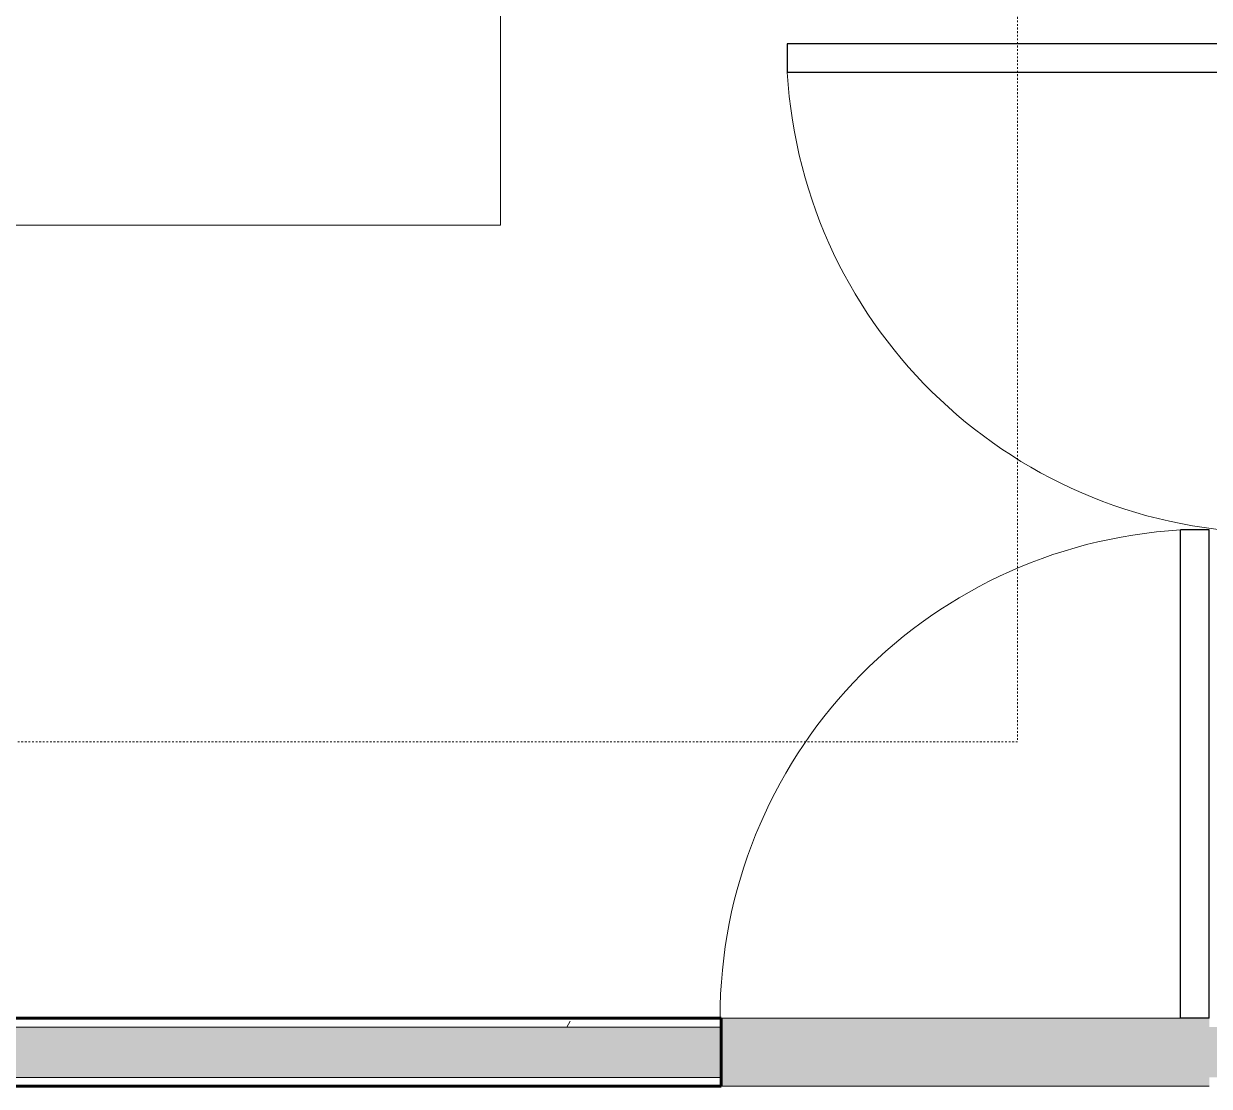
# Model space of a CAD drawing. Header units: inches. Extents: x -4169 to -1846, y 9706 to 12377.
# Drawn here: x -3753.4 to -3670.9, y 10205.6 to 10279.6 of the extents above; entities that cross this region are included whole.
import ezdxf

# ---------------------------------------------------------------- set-up
doc = ezdxf.new("R2010")
doc.units = ezdxf.units.IN
doc.header["$MEASUREMENT"] = 0
doc.linetypes.add('Dash', pattern=[0.25, 0.125, -0.125])
for name, color, linetype, lineweight in [('0-1', 7, 'Continuous', 5), ('0-2', 10, 'Continuous', 18), ('A-DOOR-1', 7, 'Continuous', 9), ('A-DOOR-2', 50, 'Continuous', 30), ('A-WALL-1', 8, 'Continuous', 5), ('A-WALL-4', 250, 'Continuous', 60), ('A-WALL-5', 10, 'Continuous', 18), ('A-WALL-PATT-1', 7, 'Continuous', 9), ('A-WALL-PATT-2', 253, 'Continuous', 9), ('I-FURN-1', 7, 'Continuous', 9), ('I-FURN-HDLN-1', 7, 'Dash', 9)]:
    doc.layers.add(name, color=color, linetype=linetype, lineweight=lineweight)
pattern_1 = [(0, (0, 0), (20.48, 5.12), [0.845, -14.515, 0.845, -14.515, -81.92]), (0, (0, 0), (20.48, 5.12), [-30.72, 0.845, -29.875, 0.845, -14.515, -35.84]), (0, (0, 0), (20.48, 5.12), [-76.8, 0.845, -9.395, 0.845, -24.755]), (120, (7.68, 2.56), (-14.67405, 15.1762003), [0.845, -14.515, 0.845, -14.515, -81.92]), (120, (7.68, 2.56), (-14.67405, 15.1762003), [-30.72, 0.845, -29.875, 0.845, -14.515, -35.84]), (120, (7.68, 2.56), (-14.67405, 15.1762003), [-76.8, 0.845, -9.395, 0.845, -24.755]), (240, (10.24, 12.8), (-5.80595, -20.2962003), [0.845, -14.515, 0.845, -14.515, -81.92]), (240, (10.24, 12.8), (-5.80595, -20.2962003), [-30.72, 0.845, -29.875, 0.845, -14.515, -35.84]), (240, (10.24, 12.8), (-5.80595, -20.2962003), [-76.8, 0.845, -9.395, 0.845, -24.755])]

# ---------------------------------------------------------------- blocks, each defined once
blk = doc.blocks.new('SWING - SINGLE - FLUSH - 2-10 x 6-8 - PRIVACY-2632541-ENLARGED RCP - 1ST FLOOR PLAN')
at = {"layer": 'A-DOOR-1'}
blk.add_arc((17, 2.375), 34.067, 93.36569, 180, dxfattribs=at)
at = {"layer": 'A-DOOR-2'}
for p, q in [((15, 2.375), (15, 36.383)), ((17, 36.383), (15, 36.383)), ((17, 2.375), (17, 36.383)), ((17, 2.375), (15, 2.375))]:
    blk.add_line(p, q, dxfattribs=at)
blk = doc.blocks.new('Bed-Standard - King 78_ x 80_-1379907-ENLARGED RCP - 1ST FLOOR PLAN')
at = {"layer": 'I-FURN-1'}
for p, q in [((-28.311, 41.795), (49.689, 41.795)), ((-28.311, -38.205), (-28.311, 41.795))]:
    blk.add_line(p, q, dxfattribs=at)
at = {"layer": 'I-FURN-HDLN-1'}
for p, q in [((-64.311, 77.795), (73.689, 77.795)), ((-64.311, -38.205), (-64.311, 77.795))]:
    blk.add_line(p, q, dxfattribs=at)
blk = doc.blocks.new('CTR - 1st Phase - Unit Layouts_rvt-1-ENLARGED RCP - 1ST FLOOR PLAN')
at = {"layer": 'A-WALL-1'}
blk.add_hatch(color=256, dxfattribs=at).paths.add_polyline_path([(-3671.792, 10205.589), (-3670.854, 10205.589), (-3670.854, 10210.339), (-3704.854, 10210.339), (-3704.854, 10205.589)], flags=0)
at = {"layer": 'A-WALL-PATT-1'}
h = blk.add_hatch(dxfattribs=at)
h.set_pattern_fill('FP_1', color=256, style=0, pattern_type=2)
h.set_pattern_definition(pattern_1)
h.paths.add_polyline_path([(-3559.828, 10209.714), (-3559.569, 10209.714), (-3558.944, 10210.339), (-3662.104, 10210.339), (-3662.104, 10209.714), (-3584.551, 10209.714)], flags=0)
h.paths.add_polyline_path([(-3822.724, 10209.714), (-3704.854, 10209.714), (-3704.854, 10210.339), (-3822.724, 10210.339)], flags=0)
h.paths.add_polyline_path([(-3670.854, 10209.714), (-3665.604, 10209.714), (-3665.604, 10210.339), (-3670.854, 10210.339), (-3670.854, 10210.009)], flags=0)
h = blk.add_hatch(dxfattribs=at)
h.set_pattern_fill('FP_1', color=256, style=0, pattern_type=2)
h.set_pattern_definition(pattern_1)
h.paths.add_polyline_path([(-3558.119, 10205.589), (-3557.86, 10205.589), (-3557.235, 10206.214), (-3670.854, 10206.214), (-3670.854, 10205.589), (-3558.944, 10205.589)], flags=0)
h.paths.add_polyline_path([(-3704.854, 10205.589), (-3704.854, 10206.214), (-3822.724, 10206.214), (-3822.724, 10205.589), (-3720.199, 10205.589)], flags=0)
at = {"layer": 'A-WALL-PATT-2'}
h = blk.add_hatch(dxfattribs=at)
h.set_pattern_fill('FP_2', color=256, style=0, pattern_type=2)
h.set_pattern_definition([(161.57, (0.32, 0.32), (-2.560496185, -0.000537386), [0, -18.214, 2.022, 0]), (18.43, (-0.32, 0.32), (-2.560496185, 0.000537386), [0, -18.214, 2.022, 0]), (108.43, (0.32, 0.32), (1.27922091, -6.400876726), [6.07, -14.166]), (71.57, (-0.32, 0.32), (1.27922091, 6.400876726), [6.07, -14.166])])
h.paths.add_polyline_path([(-3822.724, 10206.214), (-3704.854, 10206.214), (-3704.854, 10209.714), (-3822.724, 10209.714), (-3822.724, 10208.912)], flags=0)
h.paths.add_polyline_path([(-3670.854, 10206.214), (-3558.119, 10206.214), (-3554.619, 10209.714), (-3670.854, 10209.714)], flags=0)
at = {"layer": 'A-WALL-4'}
for p, q in [((-3822.724, 10210.339), (-3704.854, 10210.339)), ((-3704.854, 10210.339), (-3704.854, 10205.589)), ((-3704.854, 10205.589), (-3822.724, 10205.589))]:
    blk.add_line(p, q, dxfattribs=at)
at = {"layer": 'A-WALL-5'}
for p, q in [((-3670.854, 10210.339), (-3704.854, 10210.339)), ((-3704.854, 10209.714), (-3822.724, 10209.714)), ((-3704.854, 10206.214), (-3822.724, 10206.214)), ((-3704.854, 10205.589), (-3670.854, 10205.589))]:
    blk.add_line(p, q, dxfattribs=at)
at = {"layer": '0-2'}
for name, p, rotation in [('Bed-Standard - King 78_ x 80_-1379907-ENLARGED RCP - 1ST FLOOR PLAN', (-3748.51, 10307.384), 180), ('SWING - SINGLE - FLUSH - 2-10 x 6-8 - PRIVACY-2632541-ENLARGED RCP - 1ST FLOOR PLAN', (-3663.854, 10261.214), 90.0000000000039)]:
    blk.add_blockref(name, p, dxfattribs=dict(at, rotation=rotation))
blk.add_blockref('SWING - SINGLE - FLUSH - 2-10 x 6-8 - PRIVACY-2632541-ENLARGED RCP - 1ST FLOOR PLAN', (-3687.854, 10207.964), dxfattribs=at)

msp = doc.modelspace()

# ---------------------------------------------------------------- block references
at = {"layer": '0-1'}
msp.add_blockref('CTR - 1st Phase - Unit Layouts_rvt-1-ENLARGED RCP - 1ST FLOOR PLAN', (0, 0), dxfattribs=at)

doc.saveas('drawing.dxf')
